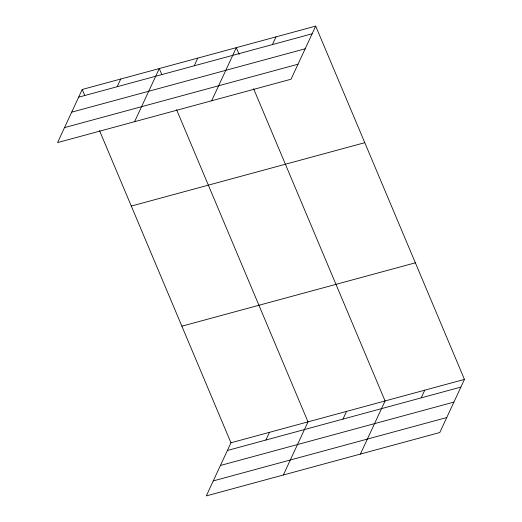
<?xml version="1.0" encoding="UTF-8"?>
<svg xmlns="http://www.w3.org/2000/svg" width="522" height="522" viewBox="0 0 522 522"><rect width="100%" height="100%" fill="white"/><g stroke="black" fill="none" stroke-linecap="round" stroke-linejoin="round"><path stroke-width="0.78" d="M82.208 89.477L57.55 142.597L291.035 79.227L315.693 26.1L82.208 89.477L84.727 95.454M117.156 86.717L120.732 79.018M134.598 121.685L159.256 68.565L161.774 74.542M194.21 65.805L197.786 58.105M211.651 100.772L236.309 47.646L239.141 54.373M272.425 44.572L276.001 36.873M99.513 130.578L230.965 442.773L206.307 495.9L439.792 432.523L464.449 379.403L315.693 26.1M265.913 440.02L269.489 432.32M283.355 474.987L308.013 421.861L176.567 109.666M342.967 419.107L346.543 411.408M360.408 454.075L385.066 400.948L253.614 88.753M421.182 397.875L424.758 390.175M78.633 97.177L312.123 33.799M71.677 112.165L305.161 48.787M64.506 127.609L297.997 64.232M131.296 206.066L364.787 142.689M181.878 326.185L415.362 262.814M230.965 442.773L464.449 379.403M227.39 450.479L460.874 387.102M220.434 465.467L453.918 402.09M213.263 480.912L446.747 417.535"/></g></svg>
